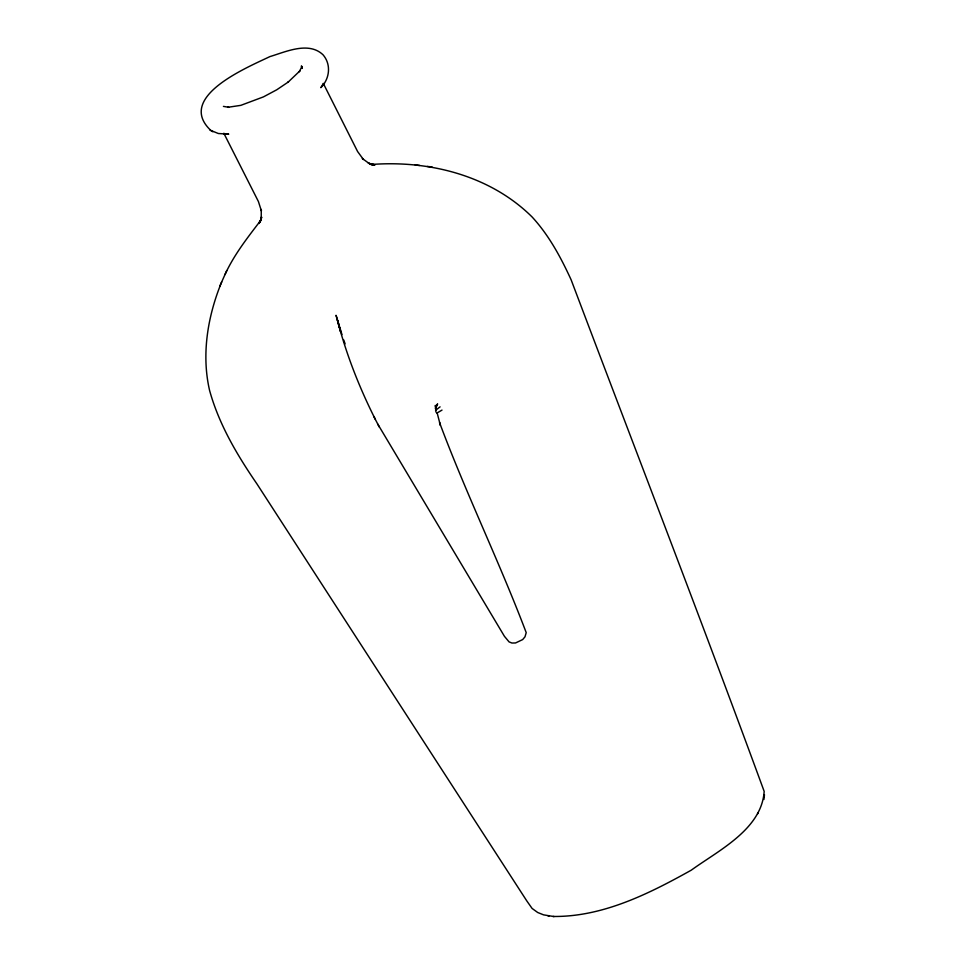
<?xml version="1.0" encoding="UTF-8"?>
<svg xmlns="http://www.w3.org/2000/svg" width="965" height="965" viewBox="0 0 965 965"><rect width="100%" height="100%" fill="white"/><g stroke="black" fill="none" stroke-linecap="round" stroke-linejoin="round"><path stroke-width="1.45" d="M372.587 164.52L368.28 163.073L374.915 165.051L369.921 164.207L374.215 164.605L371.067 164.508C428.786 160.057 490.124 175.365 532.101 216.968C548.928 235.231 560.858 257.414 571.147 279.85C635.561 450.317 701.41 620.302 764.171 791.384C761.747 829.321 718.43 850.479 691.29 870.153C649.023 893.747 602.57 917.088 553.017 916.461M764.473 794.69L763.918 799.478M260.888 219.417L260.309 221.371L261.418 216.98L261.226 218.705L261.274 209.489L261.406 210.949L258.415 201.54L223.94 133.46L225.255 134.28M221.685 281.937C207.752 315.893 201.227 354.264 209.586 390.451C218.971 424.419 237.149 455.082 256.943 483.911L526.806 900.924L532.101 908.451L537.71 912.504L543.572 914.856L554.067 916.581M261.805 217.33L259.103 223.482L260.08 221.275M224.99 274.567C234.097 254.639 247.764 237.342 260.996 220.044L259.187 222.638L260.671 220.177M323.094 83.919L320.863 87.682C329.704 78.853 331.465 64.486 322.998 54.752C308.559 41.133 285.966 51.772 269.911 56.597C246.714 67.695 175.051 97.393 211.239 130.83M219.755 286.291L226.775 270.55M435.649 408.014L437.603 403.865L435.432 408.436M757.525 813.929L758.044 813.025M435.553 410.318L440.076 406.844M436.88 413.092L442.006 410.089M547.987 915.869L549.073 915.99M415.215 164.943L419.642 165.461M427.242 166.402L432.091 166.969M224.423 133.689L228.741 134.159L218.319 133.508L210.008 130.106M211.637 131.047L212.843 131.771M369.776 163.941L362.321 158.513L363.407 159.49L357.581 151.505L323.275 83.352M223.422 106.391L228.802 107.308L227.776 107.308L240.816 105.354L263.421 96.898L276.774 89.769L288.499 81.868L288.004 82.242L299.85 70.952L299.234 71.772L301.84 66.706L301.864 67.996L301.418 65.873L302.274 68.418M377.749 424.081L504.43 636.309L509.074 641.894L511.908 643.028L515.539 642.967L522.668 639.578L524.996 636.816L526.215 632.642C499.424 561.907 466.035 493.573 439.558 422.622L440.366 425.276L437.097 412.718M341.984 334.59L336.049 315.29L340.814 332.334L337.448 320.259C346.326 354.577 359.426 387.785 375.373 419.425M373.817 416.446L379.317 427.085M343.757 339.994L345.108 343.842M436.18 409.112L435.336 405.409L435.915 412.067M224.99 134.412L223.892 133.484L224.99 134.412"/></g></svg>
